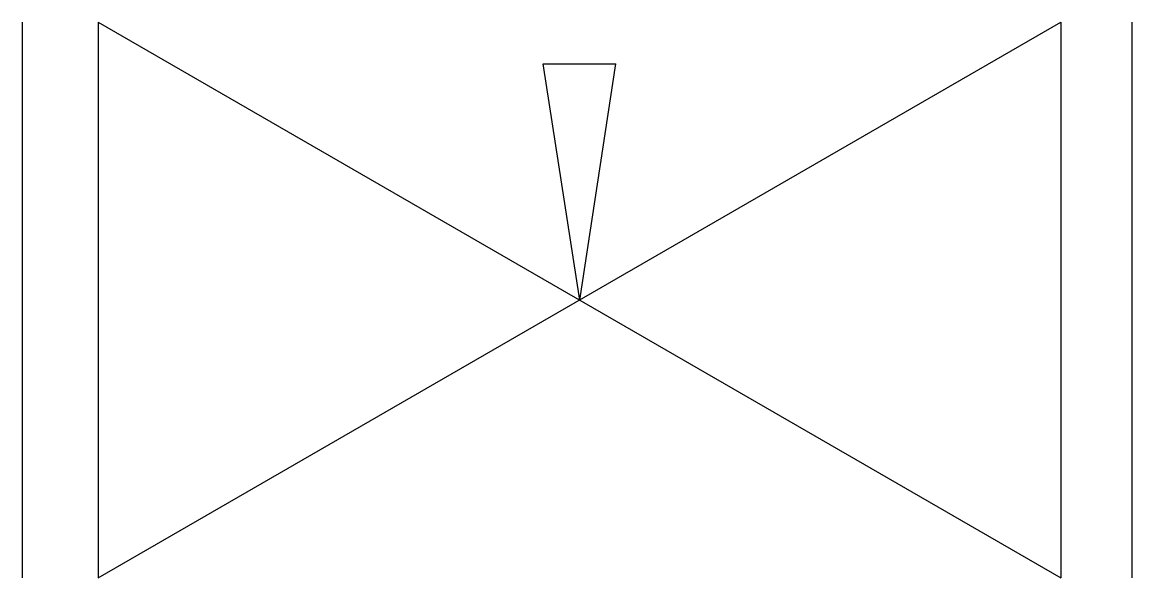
# Model space of a CAD drawing. Header units: metres. Extents: x 16.7 to 41.6, y -6.2 to 6.2.
import ezdxf

# ---------------------------------------------------------------- set-up
doc = ezdxf.new("R2010")
doc.units = ezdxf.units.M
doc.layers.add('003_THICK', color=7, linetype='Continuous')

# ---------------------------------------------------------------- blocks, each defined once
blk = doc.blocks.new('节流筏')
at = {"layer": '003_THICK'}
for points in [[(16.66, 6.25), (16.66, -6.25)], [(18.37, 6.25), (40.02, -6.25)], [(18.37, -6.25), (40.02, 6.25)], [(18.37, 6.25), (18.37, -6.25)], [(40.02, 6.25), (40.02, -6.25)], [(41.62, 6.25), (41.62, -6.25)], [(28.38, 5.31), (30.01, 5.31)], [(29.2, 0), (28.38, 5.31)], [(29.2, 0), (30.01, 5.31)]]:
    blk.add_lwpolyline(points, dxfattribs=at)

msp = doc.modelspace()

# ---------------------------------------------------------------- block references
msp.add_blockref('节流筏', (0, 0))

doc.saveas('drawing.dxf')
